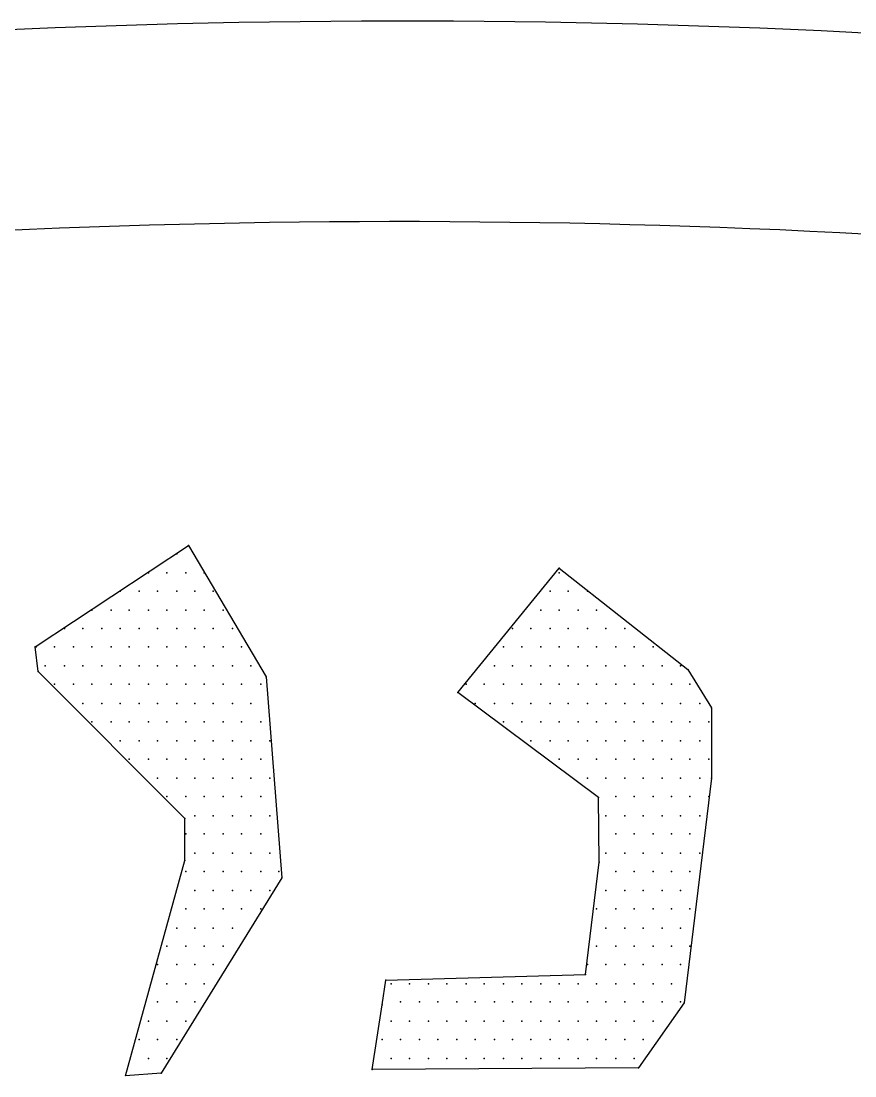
# Model space of a CAD drawing. Extents: x 180421 to 182279, y 668879 to 669787.
# Drawn here: x 181666.66 to 181671.48, y 669735.22 to 669741.32 of the extents above; entities that cross this region are included whole.
import ezdxf

# ---------------------------------------------------------------- set-up
doc = ezdxf.new("R2010")
doc.units = 0
doc.header["$LTSCALE"] = 2.5
doc.header["$MEASUREMENT"] = 0
doc.layers.add('KOTERET', color=1, linetype='CONTINUOUS')

msp = doc.modelspace()

# ---------------------------------------------------------------- linework, layer by layer
at = {"layer": 'KOTERET', "color": 1, "linetype": 'Continuous'}
for points in [[(181688.7952, 669737.3002, 0.06433), (181676.0537, 669740.8155, 0.055067), (181664.7321, 669741.1533, 0.081051), (181651.3572, 669738.4033, 0.05642), (181642.8858, 669734.0225, 0.170965), (181636.3725, 669726.4272, 0.076819), (181635.3802, 669721.9355, 0.118306), (181636.9689, 669715.0897, 0.129737), (181642.0465, 669709.3207, 0.070189), (181651.9853, 669704.0847, 0.047922), (181659.4381, 669702.1899, 0.049022), (181670.1052, 669701.4245, 0.072792), (181685.7075, 669704.127, 0.1248), (181695.9577, 669709.7324, 0.103709), (181701.5895, 669717.6971, 0.036886), (181702.0012, 669719.4442, 0.106536), (181701.7161, 669724.5693, 0.106243), (181696.6491, 669732.3071, 0.106919), (181688.7952, 669737.3002)], [(181659.6281, 669703.3352, 0.049045), (181670.0736, 669702.5857, 0.072972), (181685.3802, 669705.2459, 0.125195), (181695.1659, 669710.5821, 0.103069), (181700.5022, 669718.1035, 0.035565), (181700.8558, 669719.6289, 0.105225), (181700.613, 669724.2104, 0.105504), (181695.8363, 669731.4837, 0.107235), (181688.3729, 669736.2235, 0.064474), (181675.8901, 669739.6648, 0.055181), (181664.8007, 669739.9973, 0.081162), (181651.7742, 669737.3213, 0.05669), (181643.498, 669733.0354, 0.171614), (181637.4545, 669726.0102, 0.076301), (181636.5414, 669721.8932, 0.117637), (181638.0087, 669715.6122, 0.130118), (181642.7116, 669710.276, 0.070334), (181652.3812, 669705.1773, 0.047983), (181659.6281, 669703.3352)]]:
    msp.add_lwpolyline(points, format="xyb", dxfattribs=at)
at = {"layer": 'KOTERET', "color": 2, "linetype": 'Continuous'}
for points in [[(181666.743, 669737.7013), (181667.6298, 669738.2872)], [(181667.6298, 669738.2872), (181668.0784, 669737.5272)], [(181667.5612, 669738.2397), (181667.5612, 669738.2397)], [(181669.1868, 669737.4374), (181669.7727, 669738.1553)], [(181669.7727, 669738.1553), (181670.5169, 669737.5694)], [(181667.3975, 669738.1289), (181667.3975, 669738.1289)], [(181667.5031, 669738.1289), (181667.5031, 669738.1289)], [(181667.6139, 669738.1289), (181667.6139, 669738.1289)], [(181667.7195, 669738.1289), (181667.7195, 669738.1289)], [(181669.7727, 669738.1289), (181669.7727, 669738.1289)], [(181667.2339, 669738.0233), (181667.2339, 669738.0233)], [(181667.3447, 669738.0233), (181667.3447, 669738.0233)], [(181667.4503, 669738.0233), (181667.4503, 669738.0233)], [(181667.5612, 669738.0233), (181667.5612, 669738.0233)], [(181667.6667, 669738.0233), (181667.6667, 669738.0233)], [(181667.7723, 669738.0233), (181667.7723, 669738.0233)], [(181669.7199, 669738.0233), (181669.7199, 669738.0233)], [(181669.8255, 669738.0233), (181669.8255, 669738.0233)], [(181669.9363, 669738.0233), (181669.9363, 669738.0233)], [(181667.0703, 669737.9125), (181667.0703, 669737.9125)], [(181667.1811, 669737.9125), (181667.1811, 669737.9125)], [(181667.2867, 669737.9125), (181667.2867, 669737.9125)], [(181667.3975, 669737.9125), (181667.3975, 669737.9125)], [(181667.5031, 669737.9125), (181667.5031, 669737.9125)], [(181667.6139, 669737.9125), (181667.6139, 669737.9125)], [(181667.7195, 669737.9125), (181667.7195, 669737.9125)], [(181667.8303, 669737.9125), (181667.8303, 669737.9125)], [(181669.6671, 669737.9125), (181669.6671, 669737.9125)], [(181669.7727, 669737.9125), (181669.7727, 669737.9125)], [(181669.8835, 669737.9125), (181669.8835, 669737.9125)], [(181669.9891, 669737.9125), (181669.9891, 669737.9125)], [(181666.9119, 669737.8069), (181666.9119, 669737.8069)], [(181667.0175, 669737.8069), (181667.0175, 669737.8069)], [(181667.1283, 669737.8069), (181667.1283, 669737.8069)], [(181667.2339, 669737.8069), (181667.2339, 669737.8069)], [(181667.3447, 669737.8069), (181667.3447, 669737.8069)], [(181667.4503, 669737.8069), (181667.4503, 669737.8069)], [(181667.5612, 669737.8069), (181667.5612, 669737.8069)], [(181667.6667, 669737.8069), (181667.6667, 669737.8069)], [(181667.7723, 669737.8069), (181667.7723, 669737.8069)], [(181667.8831, 669737.8069), (181667.8831, 669737.8069)], [(181669.5035, 669737.8069), (181669.5035, 669737.8069)], [(181669.6091, 669737.8069), (181669.6091, 669737.8069)], [(181669.7199, 669737.8069), (181669.7199, 669737.8069)], [(181669.8255, 669737.8069), (181669.8255, 669737.8069)], [(181669.9363, 669737.8069), (181669.9363, 669737.8069)], [(181670.0419, 669737.8069), (181670.0419, 669737.8069)], [(181670.1527, 669737.8069), (181670.1527, 669737.8069)], [(181666.7589, 669737.5588), (181666.743, 669737.7013)], [(181666.7483, 669737.7013), (181666.7483, 669737.7013)], [(181666.8539, 669737.7013), (181666.8539, 669737.7013)], [(181666.9647, 669737.7013), (181666.9647, 669737.7013)], [(181667.0703, 669737.7013), (181667.0703, 669737.7013)], [(181667.1811, 669737.7013), (181667.1811, 669737.7013)], [(181667.2867, 669737.7013), (181667.2867, 669737.7013)], [(181667.3975, 669737.7013), (181667.3975, 669737.7013)], [(181667.5031, 669737.7013), (181667.5031, 669737.7013)], [(181667.6139, 669737.7013), (181667.6139, 669737.7013)], [(181667.7195, 669737.7013), (181667.7195, 669737.7013)], [(181667.8303, 669737.7013), (181667.8303, 669737.7013)], [(181667.9359, 669737.7013), (181667.9359, 669737.7013)], [(181669.4507, 669737.7013), (181669.4507, 669737.7013)], [(181669.5563, 669737.7013), (181669.5563, 669737.7013)], [(181669.6671, 669737.7013), (181669.6671, 669737.7013)], [(181669.7727, 669737.7013), (181669.7727, 669737.7013)], [(181669.8835, 669737.7013), (181669.8835, 669737.7013)], [(181669.9891, 669737.7013), (181669.9891, 669737.7013)], [(181670.0999, 669737.7013), (181670.0999, 669737.7013)], [(181670.2055, 669737.7013), (181670.2055, 669737.7013)], [(181670.3164, 669737.7013), (181670.3164, 669737.7013)], [(181666.8011, 669737.5905), (181666.8011, 669737.5905)], [(181666.9119, 669737.5905), (181666.9119, 669737.5905)], [(181667.0175, 669737.5905), (181667.0175, 669737.5905)], [(181667.1283, 669737.5905), (181667.1283, 669737.5905)], [(181667.2339, 669737.5905), (181667.2339, 669737.5905)], [(181667.3447, 669737.5905), (181667.3447, 669737.5905)], [(181667.4503, 669737.5905), (181667.4503, 669737.5905)], [(181667.5612, 669737.5905), (181667.5612, 669737.5905)], [(181667.6667, 669737.5905), (181667.6667, 669737.5905)], [(181667.7723, 669737.5905), (181667.7723, 669737.5905)], [(181667.8831, 669737.5905), (181667.8831, 669737.5905)], [(181667.9887, 669737.5905), (181667.9887, 669737.5905)], [(181669.398, 669737.5905), (181669.398, 669737.5905)], [(181669.5035, 669737.5905), (181669.5035, 669737.5905)], [(181669.6091, 669737.5905), (181669.6091, 669737.5905)], [(181669.7199, 669737.5905), (181669.7199, 669737.5905)], [(181669.8255, 669737.5905), (181669.8255, 669737.5905)], [(181669.9363, 669737.5905), (181669.9363, 669737.5905)], [(181670.0419, 669737.5905), (181670.0419, 669737.5905)], [(181670.1527, 669737.5905), (181670.1527, 669737.5905)], [(181670.2583, 669737.5905), (181670.2583, 669737.5905)], [(181670.3691, 669737.5905), (181670.3691, 669737.5905)], [(181670.4747, 669737.5905), (181670.4747, 669737.5905)], [(181667.6087, 669736.709), (181666.7589, 669737.5588)], [(181668.0784, 669737.5272), (181668.1681, 669736.366)], [(181670.5169, 669737.5694), (181670.6542, 669737.3477)], [(181666.8539, 669737.4849), (181666.8539, 669737.4849)], [(181666.9647, 669737.4849), (181666.9647, 669737.4849)], [(181667.0703, 669737.4849), (181667.0703, 669737.4849)], [(181667.1811, 669737.4849), (181667.1811, 669737.4849)], [(181667.2867, 669737.4849), (181667.2867, 669737.4849)], [(181667.3975, 669737.4849), (181667.3975, 669737.4849)], [(181667.5031, 669737.4849), (181667.5031, 669737.4849)], [(181667.6139, 669737.4849), (181667.6139, 669737.4849)], [(181667.7195, 669737.4849), (181667.7195, 669737.4849)], [(181667.8303, 669737.4849), (181667.8303, 669737.4849)], [(181667.9359, 669737.4849), (181667.9359, 669737.4849)], [(181668.0467, 669737.4849), (181668.0467, 669737.4849)], [(181669.2343, 669737.4849), (181669.2343, 669737.4849)], [(181669.3399, 669737.4849), (181669.3399, 669737.4849)], [(181669.4507, 669737.4849), (181669.4507, 669737.4849)], [(181669.5563, 669737.4849), (181669.5563, 669737.4849)], [(181669.6671, 669737.4849), (181669.6671, 669737.4849)], [(181669.7727, 669737.4849), (181669.7727, 669737.4849)], [(181669.8835, 669737.4849), (181669.8835, 669737.4849)], [(181669.9891, 669737.4849), (181669.9891, 669737.4849)], [(181670.0999, 669737.4849), (181670.0999, 669737.4849)], [(181670.2055, 669737.4849), (181670.2055, 669737.4849)], [(181670.3164, 669737.4849), (181670.3164, 669737.4849)], [(181670.4219, 669737.4849), (181670.4219, 669737.4849)], [(181670.5275, 669737.4849), (181670.5275, 669737.4849)], [(181669.9997, 669736.8304), (181669.1868, 669737.4374)], [(181667.0175, 669737.3741), (181667.0175, 669737.3741)], [(181667.1283, 669737.3741), (181667.1283, 669737.3741)], [(181667.2339, 669737.3741), (181667.2339, 669737.3741)], [(181667.3447, 669737.3741), (181667.3447, 669737.3741)], [(181667.4503, 669737.3741), (181667.4503, 669737.3741)], [(181667.5612, 669737.3741), (181667.5612, 669737.3741)], [(181667.6667, 669737.3741), (181667.6667, 669737.3741)], [(181667.7723, 669737.3741), (181667.7723, 669737.3741)], [(181667.8831, 669737.3741), (181667.8831, 669737.3741)], [(181667.9887, 669737.3741), (181667.9887, 669737.3741)], [(181669.2871, 669737.3741), (181669.2871, 669737.3741)], [(181669.398, 669737.3741), (181669.398, 669737.3741)], [(181669.5035, 669737.3741), (181669.5035, 669737.3741)], [(181669.6091, 669737.3741), (181669.6091, 669737.3741)], [(181669.7199, 669737.3741), (181669.7199, 669737.3741)], [(181669.8255, 669737.3741), (181669.8255, 669737.3741)], [(181669.9363, 669737.3741), (181669.9363, 669737.3741)], [(181670.0419, 669737.3741), (181670.0419, 669737.3741)], [(181670.1527, 669737.3741), (181670.1527, 669737.3741)], [(181670.2583, 669737.3741), (181670.2583, 669737.3741)], [(181670.3691, 669737.3741), (181670.3691, 669737.3741)], [(181670.4747, 669737.3741), (181670.4747, 669737.3741)], [(181670.5855, 669737.3741), (181670.5855, 669737.3741)], [(181670.6542, 669737.3477), (181670.6542, 669736.9413)], [(181667.0703, 669737.2685), (181667.0703, 669737.2685)], [(181667.1811, 669737.2685), (181667.1811, 669737.2685)], [(181667.2867, 669737.2685), (181667.2867, 669737.2685)], [(181667.3975, 669737.2685), (181667.3975, 669737.2685)], [(181667.5031, 669737.2685), (181667.5031, 669737.2685)], [(181667.6139, 669737.2685), (181667.6139, 669737.2685)], [(181667.7195, 669737.2685), (181667.7195, 669737.2685)], [(181667.8303, 669737.2685), (181667.8303, 669737.2685)], [(181667.9359, 669737.2685), (181667.9359, 669737.2685)], [(181668.0467, 669737.2685), (181668.0467, 669737.2685)], [(181669.4507, 669737.2685), (181669.4507, 669737.2685)], [(181669.5563, 669737.2685), (181669.5563, 669737.2685)], [(181669.6671, 669737.2685), (181669.6671, 669737.2685)], [(181669.7727, 669737.2685), (181669.7727, 669737.2685)], [(181669.8835, 669737.2685), (181669.8835, 669737.2685)], [(181669.9891, 669737.2685), (181669.9891, 669737.2685)], [(181670.0999, 669737.2685), (181670.0999, 669737.2685)], [(181670.2055, 669737.2685), (181670.2055, 669737.2685)], [(181670.3164, 669737.2685), (181670.3164, 669737.2685)], [(181670.4219, 669737.2685), (181670.4219, 669737.2685)], [(181670.5275, 669737.2685), (181670.5275, 669737.2685)], [(181670.6383, 669737.2685), (181670.6383, 669737.2685)], [(181667.2339, 669737.1577), (181667.2339, 669737.1577)], [(181667.3447, 669737.1577), (181667.3447, 669737.1577)], [(181667.4503, 669737.1577), (181667.4503, 669737.1577)], [(181667.5612, 669737.1577), (181667.5612, 669737.1577)], [(181667.6667, 669737.1577), (181667.6667, 669737.1577)], [(181667.7723, 669737.1577), (181667.7723, 669737.1577)], [(181667.8831, 669737.1577), (181667.8831, 669737.1577)], [(181667.9887, 669737.1577), (181667.9887, 669737.1577)], [(181668.0995, 669737.1577), (181668.0995, 669737.1577)], [(181669.6091, 669737.1577), (181669.6091, 669737.1577)], [(181669.7199, 669737.1577), (181669.7199, 669737.1577)], [(181669.8255, 669737.1577), (181669.8255, 669737.1577)], [(181669.9363, 669737.1577), (181669.9363, 669737.1577)], [(181670.0419, 669737.1577), (181670.0419, 669737.1577)], [(181670.1527, 669737.1577), (181670.1527, 669737.1577)], [(181670.2583, 669737.1577), (181670.2583, 669737.1577)], [(181670.3691, 669737.1577), (181670.3691, 669737.1577)], [(181670.4747, 669737.1577), (181670.4747, 669737.1577)], [(181670.5855, 669737.1577), (181670.5855, 669737.1577)], [(181667.2867, 669737.0521), (181667.2867, 669737.0521)], [(181667.3975, 669737.0521), (181667.3975, 669737.0521)], [(181667.5031, 669737.0521), (181667.5031, 669737.0521)], [(181667.6139, 669737.0521), (181667.6139, 669737.0521)], [(181667.7195, 669737.0521), (181667.7195, 669737.0521)], [(181667.8303, 669737.0521), (181667.8303, 669737.0521)], [(181667.9359, 669737.0521), (181667.9359, 669737.0521)], [(181668.0467, 669737.0521), (181668.0467, 669737.0521)], [(181669.7727, 669737.0521), (181669.7727, 669737.0521)], [(181669.8835, 669737.0521), (181669.8835, 669737.0521)], [(181669.9891, 669737.0521), (181669.9891, 669737.0521)], [(181670.0999, 669737.0521), (181670.0999, 669737.0521)], [(181670.2055, 669737.0521), (181670.2055, 669737.0521)], [(181670.3164, 669737.0521), (181670.3164, 669737.0521)], [(181670.4219, 669737.0521), (181670.4219, 669737.0521)], [(181670.5275, 669737.0521), (181670.5275, 669737.0521)], [(181670.6383, 669737.0521), (181670.6383, 669737.0521)], [(181667.4503, 669736.9413), (181667.4503, 669736.9413)], [(181667.5612, 669736.9413), (181667.5612, 669736.9413)], [(181667.6667, 669736.9413), (181667.6667, 669736.9413)], [(181667.7723, 669736.9413), (181667.7723, 669736.9413)], [(181667.8831, 669736.9413), (181667.8831, 669736.9413)], [(181667.9887, 669736.9413), (181667.9887, 669736.9413)], [(181668.0995, 669736.9413), (181668.0995, 669736.9413)], [(181669.9363, 669736.9413), (181669.9363, 669736.9413)], [(181670.0419, 669736.9413), (181670.0419, 669736.9413)], [(181670.1527, 669736.9413), (181670.1527, 669736.9413)], [(181670.2583, 669736.9413), (181670.2583, 669736.9413)], [(181670.3691, 669736.9413), (181670.3691, 669736.9413)], [(181670.4747, 669736.9413), (181670.4747, 669736.9413)], [(181670.6542, 669736.9413), (181670.4958, 669735.6429)], [(181670.5855, 669736.9413), (181670.5855, 669736.9413)], [(181667.5031, 669736.8357), (181667.5031, 669736.8357)], [(181667.6139, 669736.8357), (181667.6139, 669736.8357)], [(181667.7195, 669736.8357), (181667.7195, 669736.8357)], [(181667.8303, 669736.8357), (181667.8303, 669736.8357)], [(181667.9359, 669736.8357), (181667.9359, 669736.8357)], [(181668.0467, 669736.8357), (181668.0467, 669736.8357)], [(181670.0049, 669736.4557), (181669.9997, 669736.8304)], [(181670.0999, 669736.8357), (181670.0999, 669736.8357)], [(181670.2055, 669736.8357), (181670.2055, 669736.8357)], [(181670.3164, 669736.8357), (181670.3164, 669736.8357)], [(181670.4219, 669736.8357), (181670.4219, 669736.8357)], [(181670.5275, 669736.8357), (181670.5275, 669736.8357)], [(181670.6383, 669736.8357), (181670.6383, 669736.8357)], [(181667.6087, 669736.4663), (181667.6087, 669736.709)], [(181667.6667, 669736.7249), (181667.6667, 669736.7249)], [(181667.7723, 669736.7249), (181667.7723, 669736.7249)], [(181667.8831, 669736.7249), (181667.8831, 669736.7249)], [(181667.9887, 669736.7249), (181667.9887, 669736.7249)], [(181668.0995, 669736.7249), (181668.0995, 669736.7249)], [(181670.0419, 669736.7249), (181670.0419, 669736.7249)], [(181670.1527, 669736.7249), (181670.1527, 669736.7249)], [(181670.2583, 669736.7249), (181670.2583, 669736.7249)], [(181670.3691, 669736.7249), (181670.3691, 669736.7249)], [(181670.4747, 669736.7249), (181670.4747, 669736.7249)], [(181670.5855, 669736.7249), (181670.5855, 669736.7249)], [(181667.6139, 669736.6193), (181667.6139, 669736.6193)], [(181667.7195, 669736.6193), (181667.7195, 669736.6193)], [(181667.8303, 669736.6193), (181667.8303, 669736.6193)], [(181667.9359, 669736.6193), (181667.9359, 669736.6193)], [(181668.0467, 669736.6193), (181668.0467, 669736.6193)], [(181670.0999, 669736.6193), (181670.0999, 669736.6193)], [(181670.2055, 669736.6193), (181670.2055, 669736.6193)], [(181670.3164, 669736.6193), (181670.3164, 669736.6193)], [(181670.4219, 669736.6193), (181670.4219, 669736.6193)], [(181670.5275, 669736.6193), (181670.5275, 669736.6193)], [(181667.6667, 669736.5085), (181667.6667, 669736.5085)], [(181667.7723, 669736.5085), (181667.7723, 669736.5085)], [(181667.8831, 669736.5085), (181667.8831, 669736.5085)], [(181667.9887, 669736.5085), (181667.9887, 669736.5085)], [(181668.0995, 669736.5085), (181668.0995, 669736.5085)], [(181670.0419, 669736.5085), (181670.0419, 669736.5085)], [(181670.1527, 669736.5085), (181670.1527, 669736.5085)], [(181670.2583, 669736.5085), (181670.2583, 669736.5085)], [(181670.3691, 669736.5085), (181670.3691, 669736.5085)], [(181670.4747, 669736.5085), (181670.4747, 669736.5085)], [(181670.5855, 669736.5085), (181670.5855, 669736.5085)], [(181667.2656, 669735.2206), (181667.6087, 669736.4663)], [(181669.9258, 669735.8065), (181670.0049, 669736.4557)], [(181668.1681, 669736.366), (181667.4714, 669735.2364)], [(181667.6139, 669736.4029), (181667.6139, 669736.4029)], [(181667.7195, 669736.4029), (181667.7195, 669736.4029)], [(181667.8303, 669736.4029), (181667.8303, 669736.4029)], [(181667.9359, 669736.4029), (181667.9359, 669736.4029)], [(181668.0467, 669736.4029), (181668.0467, 669736.4029)], [(181668.1523, 669736.4029), (181668.1523, 669736.4029)], [(181670.0999, 669736.4029), (181670.0999, 669736.4029)], [(181670.2055, 669736.4029), (181670.2055, 669736.4029)], [(181670.3164, 669736.4029), (181670.3164, 669736.4029)], [(181670.4219, 669736.4029), (181670.4219, 669736.4029)], [(181670.5275, 669736.4029), (181670.5275, 669736.4029)], [(181667.6667, 669736.2921), (181667.6667, 669736.2921)], [(181667.7723, 669736.2921), (181667.7723, 669736.2921)], [(181667.8831, 669736.2921), (181667.8831, 669736.2921)], [(181667.9887, 669736.2921), (181667.9887, 669736.2921)], [(181668.0995, 669736.2921), (181668.0995, 669736.2921)], [(181670.0419, 669736.2921), (181670.0419, 669736.2921)], [(181670.1527, 669736.2921), (181670.1527, 669736.2921)], [(181670.2583, 669736.2921), (181670.2583, 669736.2921)], [(181670.3691, 669736.2921), (181670.3691, 669736.2921)], [(181670.4747, 669736.2921), (181670.4747, 669736.2921)], [(181667.6139, 669736.1865), (181667.6139, 669736.1865)], [(181667.7195, 669736.1865), (181667.7195, 669736.1865)], [(181667.8303, 669736.1865), (181667.8303, 669736.1865)], [(181667.9359, 669736.1865), (181667.9359, 669736.1865)], [(181668.0467, 669736.1865), (181668.0467, 669736.1865)], [(181669.9891, 669736.1865), (181669.9891, 669736.1865)], [(181670.0999, 669736.1865), (181670.0999, 669736.1865)], [(181670.2055, 669736.1865), (181670.2055, 669736.1865)], [(181670.3164, 669736.1865), (181670.3164, 669736.1865)], [(181670.4219, 669736.1865), (181670.4219, 669736.1865)], [(181670.5275, 669736.1865), (181670.5275, 669736.1865)], [(181667.5612, 669736.0757), (181667.5612, 669736.0757)], [(181667.6667, 669736.0757), (181667.6667, 669736.0757)], [(181667.7723, 669736.0757), (181667.7723, 669736.0757)], [(181667.8831, 669736.0757), (181667.8831, 669736.0757)], [(181670.0419, 669736.0757), (181670.0419, 669736.0757)], [(181670.1527, 669736.0757), (181670.1527, 669736.0757)], [(181670.2583, 669736.0757), (181670.2583, 669736.0757)], [(181670.3691, 669736.0757), (181670.3691, 669736.0757)], [(181670.4747, 669736.0757), (181670.4747, 669736.0757)], [(181667.5031, 669735.9701), (181667.5031, 669735.9701)], [(181667.6139, 669735.9701), (181667.6139, 669735.9701)], [(181667.7195, 669735.9701), (181667.7195, 669735.9701)], [(181667.8303, 669735.9701), (181667.8303, 669735.9701)], [(181669.9891, 669735.9701), (181669.9891, 669735.9701)], [(181670.0999, 669735.9701), (181670.0999, 669735.9701)], [(181670.2055, 669735.9701), (181670.2055, 669735.9701)], [(181670.3164, 669735.9701), (181670.3164, 669735.9701)], [(181670.4219, 669735.9701), (181670.4219, 669735.9701)], [(181670.5275, 669735.9701), (181670.5275, 669735.9701)], [(181667.4503, 669735.8645), (181667.4503, 669735.8645)], [(181667.5612, 669735.8645), (181667.5612, 669735.8645)], [(181667.6667, 669735.8645), (181667.6667, 669735.8645)], [(181667.7723, 669735.8645), (181667.7723, 669735.8645)], [(181669.9363, 669735.8645), (181669.9363, 669735.8645)], [(181670.0419, 669735.8645), (181670.0419, 669735.8645)], [(181670.1527, 669735.8645), (181670.1527, 669735.8645)], [(181670.2583, 669735.8645), (181670.2583, 669735.8645)], [(181670.3691, 669735.8645), (181670.3691, 669735.8645)], [(181670.4747, 669735.8645), (181670.4747, 669735.8645)], [(181668.7487, 669735.6323), (181668.7699, 669735.7748)], [(181668.7699, 669735.7748), (181669.9258, 669735.8065)], [(181667.5031, 669735.7537), (181667.5031, 669735.7537)], [(181667.6139, 669735.7537), (181667.6139, 669735.7537)], [(181667.7195, 669735.7537), (181667.7195, 669735.7537)], [(181668.8015, 669735.7537), (181668.8015, 669735.7537)], [(181668.9071, 669735.7537), (181668.9071, 669735.7537)], [(181669.0179, 669735.7537), (181669.0179, 669735.7537)], [(181669.1235, 669735.7537), (181669.1235, 669735.7537)], [(181669.2343, 669735.7537), (181669.2343, 669735.7537)], [(181669.3399, 669735.7537), (181669.3399, 669735.7537)], [(181669.4507, 669735.7537), (181669.4507, 669735.7537)], [(181669.5563, 669735.7537), (181669.5563, 669735.7537)], [(181669.6671, 669735.7537), (181669.6671, 669735.7537)], [(181669.7727, 669735.7537), (181669.7727, 669735.7537)], [(181669.8835, 669735.7537), (181669.8835, 669735.7537)], [(181669.9891, 669735.7537), (181669.9891, 669735.7537)], [(181670.0999, 669735.7537), (181670.0999, 669735.7537)], [(181670.2055, 669735.7537), (181670.2055, 669735.7537)], [(181670.3164, 669735.7537), (181670.3164, 669735.7537)], [(181670.4219, 669735.7537), (181670.4219, 669735.7537)], [(181667.4503, 669735.6481), (181667.4503, 669735.6481)], [(181667.5612, 669735.6481), (181667.5612, 669735.6481)], [(181667.6667, 669735.6481), (181667.6667, 669735.6481)], [(181668.8543, 669735.6481), (181668.8543, 669735.6481)], [(181668.9651, 669735.6481), (181668.9651, 669735.6481)], [(181669.0707, 669735.6481), (181669.0707, 669735.6481)], [(181669.1815, 669735.6481), (181669.1815, 669735.6481)], [(181669.2871, 669735.6481), (181669.2871, 669735.6481)], [(181669.398, 669735.6481), (181669.398, 669735.6481)], [(181669.5035, 669735.6481), (181669.5035, 669735.6481)], [(181669.6091, 669735.6481), (181669.6091, 669735.6481)], [(181669.7199, 669735.6481), (181669.7199, 669735.6481)], [(181669.8255, 669735.6481), (181669.8255, 669735.6481)], [(181669.9363, 669735.6481), (181669.9363, 669735.6481)], [(181670.0419, 669735.6481), (181670.0419, 669735.6481)], [(181670.1527, 669735.6481), (181670.1527, 669735.6481)], [(181670.4958, 669735.6429), (181670.2319, 669735.2681)], [(181670.2583, 669735.6481), (181670.2583, 669735.6481)], [(181670.3691, 669735.6481), (181670.3691, 669735.6481)], [(181670.4747, 669735.6481), (181670.4747, 669735.6481)], [(181668.6907, 669735.2576), (181668.7487, 669735.6323)], [(181667.3975, 669735.5373), (181667.3975, 669735.5373)], [(181667.5031, 669735.5373), (181667.5031, 669735.5373)], [(181667.6139, 669735.5373), (181667.6139, 669735.5373)], [(181668.8015, 669735.5373), (181668.8015, 669735.5373)], [(181668.9071, 669735.5373), (181668.9071, 669735.5373)], [(181669.0179, 669735.5373), (181669.0179, 669735.5373)], [(181669.1235, 669735.5373), (181669.1235, 669735.5373)], [(181669.2343, 669735.5373), (181669.2343, 669735.5373)], [(181669.3399, 669735.5373), (181669.3399, 669735.5373)], [(181669.4507, 669735.5373), (181669.4507, 669735.5373)], [(181669.5563, 669735.5373), (181669.5563, 669735.5373)], [(181669.6671, 669735.5373), (181669.6671, 669735.5373)], [(181669.7727, 669735.5373), (181669.7727, 669735.5373)], [(181669.8835, 669735.5373), (181669.8835, 669735.5373)], [(181669.9891, 669735.5373), (181669.9891, 669735.5373)], [(181670.0999, 669735.5373), (181670.0999, 669735.5373)], [(181670.2055, 669735.5373), (181670.2055, 669735.5373)], [(181670.3164, 669735.5373), (181670.3164, 669735.5373)], [(181667.3447, 669735.4317), (181667.3447, 669735.4317)], [(181667.4503, 669735.4317), (181667.4503, 669735.4317)], [(181667.5612, 669735.4317), (181667.5612, 669735.4317)], [(181668.7487, 669735.4317), (181668.7487, 669735.4317)], [(181668.8543, 669735.4317), (181668.8543, 669735.4317)], [(181668.9651, 669735.4317), (181668.9651, 669735.4317)], [(181669.0707, 669735.4317), (181669.0707, 669735.4317)], [(181669.1815, 669735.4317), (181669.1815, 669735.4317)], [(181669.2871, 669735.4317), (181669.2871, 669735.4317)], [(181669.398, 669735.4317), (181669.398, 669735.4317)], [(181669.5035, 669735.4317), (181669.5035, 669735.4317)], [(181669.6091, 669735.4317), (181669.6091, 669735.4317)], [(181669.7199, 669735.4317), (181669.7199, 669735.4317)], [(181669.8255, 669735.4317), (181669.8255, 669735.4317)], [(181669.9363, 669735.4317), (181669.9363, 669735.4317)], [(181670.0419, 669735.4317), (181670.0419, 669735.4317)], [(181670.1527, 669735.4317), (181670.1527, 669735.4317)], [(181670.2583, 669735.4317), (181670.2583, 669735.4317)], [(181667.3975, 669735.3209), (181667.3975, 669735.3209)], [(181667.5031, 669735.3209), (181667.5031, 669735.3209)], [(181670.2319, 669735.2681), (181668.6907, 669735.2576)], [(181668.8015, 669735.3209), (181668.8015, 669735.3209)], [(181668.9071, 669735.3209), (181668.9071, 669735.3209)], [(181669.0179, 669735.3209), (181669.0179, 669735.3209)], [(181669.1235, 669735.3209), (181669.1235, 669735.3209)], [(181669.2343, 669735.3209), (181669.2343, 669735.3209)], [(181669.3399, 669735.3209), (181669.3399, 669735.3209)], [(181669.4507, 669735.3209), (181669.4507, 669735.3209)], [(181669.5563, 669735.3209), (181669.5563, 669735.3209)], [(181669.6671, 669735.3209), (181669.6671, 669735.3209)], [(181669.7727, 669735.3209), (181669.7727, 669735.3209)], [(181669.8835, 669735.3209), (181669.8835, 669735.3209)], [(181669.9891, 669735.3209), (181669.9891, 669735.3209)], [(181670.0999, 669735.3209), (181670.0999, 669735.3209)], [(181670.2055, 669735.3209), (181670.2055, 669735.3209)], [(181667.4714, 669735.2364), (181667.2656, 669735.2206)]]:
    msp.add_lwpolyline(points, dxfattribs=at)
at = {"layer": 'KOTERET', "color": 1}
for p in [(181667.6298, 669738.2872), (181667.6298, 669738.2872), (181667.5612, 669738.2397), (181667.5612, 669738.2397), (181669.7727, 669738.1553), (181669.7727, 669738.1553), (181667.3975, 669738.1289), (181667.3975, 669738.1289), (181667.5031, 669738.1289), (181667.5031, 669738.1289), (181667.6139, 669738.1289), (181667.6139, 669738.1289), (181667.7195, 669738.1289), (181667.7195, 669738.1289), (181669.7727, 669738.1289), (181669.7727, 669738.1289), (181667.2339, 669738.0233), (181667.2339, 669738.0233), (181667.3447, 669738.0233), (181667.3447, 669738.0233), (181667.4503, 669738.0233), (181667.4503, 669738.0233), (181667.5612, 669738.0233), (181667.5612, 669738.0233), (181667.6667, 669738.0233), (181667.6667, 669738.0233), (181667.7723, 669738.0233), (181667.7723, 669738.0233), (181669.7199, 669738.0233), (181669.7199, 669738.0233), (181669.8255, 669738.0233), (181669.8255, 669738.0233), (181669.9363, 669738.0233), (181669.9363, 669738.0233), (181667.0703, 669737.9125), (181667.0703, 669737.9125), (181667.1811, 669737.9125), (181667.1811, 669737.9125), (181667.2867, 669737.9125), (181667.2867, 669737.9125), (181667.3975, 669737.9125), (181667.3975, 669737.9125), (181667.5031, 669737.9125), (181667.5031, 669737.9125), (181667.6139, 669737.9125), (181667.6139, 669737.9125), (181667.7195, 669737.9125), (181667.7195, 669737.9125), (181667.8303, 669737.9125), (181667.8303, 669737.9125), (181669.6671, 669737.9125), (181669.6671, 669737.9125), (181669.7727, 669737.9125), (181669.7727, 669737.9125), (181669.8835, 669737.9125), (181669.8835, 669737.9125), (181669.9891, 669737.9125), (181669.9891, 669737.9125), (181666.9119, 669737.8069), (181666.9119, 669737.8069), (181667.0175, 669737.8069), (181667.0175, 669737.8069), (181667.1283, 669737.8069), (181667.1283, 669737.8069), (181667.2339, 669737.8069), (181667.2339, 669737.8069), (181667.3447, 669737.8069), (181667.3447, 669737.8069), (181667.4503, 669737.8069), (181667.4503, 669737.8069), (181667.5612, 669737.8069), (181667.5612, 669737.8069), (181667.6667, 669737.8069), (181667.6667, 669737.8069), (181667.7723, 669737.8069), (181667.7723, 669737.8069), (181667.8831, 669737.8069), (181667.8831, 669737.8069), (181669.5035, 669737.8069), (181669.5035, 669737.8069), (181669.6091, 669737.8069), (181669.6091, 669737.8069), (181669.7199, 669737.8069), (181669.7199, 669737.8069), (181669.8255, 669737.8069), (181669.8255, 669737.8069), (181669.9363, 669737.8069), (181669.9363, 669737.8069), (181670.0419, 669737.8069), (181670.0419, 669737.8069), (181670.1527, 669737.8069), (181670.1527, 669737.8069), (181666.743, 669737.7013), (181666.743, 669737.7013), (181666.7483, 669737.7013), (181666.7483, 669737.7013), (181666.8539, 669737.7013), (181666.8539, 669737.7013), (181666.9647, 669737.7013), (181666.9647, 669737.7013), (181667.0703, 669737.7013), (181667.0703, 669737.7013), (181667.1811, 669737.7013), (181667.1811, 669737.7013), (181667.2867, 669737.7013), (181667.2867, 669737.7013), (181667.3975, 669737.7013), (181667.3975, 669737.7013), (181667.5031, 669737.7013), (181667.5031, 669737.7013), (181667.6139, 669737.7013), (181667.6139, 669737.7013), (181667.7195, 669737.7013), (181667.7195, 669737.7013), (181667.8303, 669737.7013), (181667.8303, 669737.7013), (181667.9359, 669737.7013), (181667.9359, 669737.7013), (181669.4507, 669737.7013), (181669.4507, 669737.7013), (181669.5563, 669737.7013), (181669.5563, 669737.7013), (181669.6671, 669737.7013), (181669.6671, 669737.7013), (181669.7727, 669737.7013), (181669.7727, 669737.7013), (181669.8835, 669737.7013), (181669.8835, 669737.7013), (181669.9891, 669737.7013), (181669.9891, 669737.7013), (181670.0999, 669737.7013), (181670.0999, 669737.7013), (181670.2055, 669737.7013), (181670.2055, 669737.7013), (181670.3164, 669737.7013), (181670.3164, 669737.7013), (181666.8011, 669737.5905), (181666.8011, 669737.5905), (181666.9119, 669737.5905), (181666.9119, 669737.5905), (181667.0175, 669737.5905), (181667.0175, 669737.5905), (181667.1283, 669737.5905), (181667.1283, 669737.5905), (181667.2339, 669737.5905), (181667.2339, 669737.5905), (181667.3447, 669737.5905), (181667.3447, 669737.5905), (181667.4503, 669737.5905), (181667.4503, 669737.5905), (181667.5612, 669737.5905), (181667.5612, 669737.5905), (181667.6667, 669737.5905), (181667.6667, 669737.5905), (181667.7723, 669737.5905), (181667.7723, 669737.5905), (181667.8831, 669737.5905), (181667.8831, 669737.5905), (181667.9887, 669737.5905), (181667.9887, 669737.5905), (181669.398, 669737.5905), (181669.398, 669737.5905), (181669.5035, 669737.5905), (181669.5035, 669737.5905), (181669.6091, 669737.5905), (181669.6091, 669737.5905), (181669.7199, 669737.5905), (181669.7199, 669737.5905), (181669.8255, 669737.5905), (181669.8255, 669737.5905), (181669.9363, 669737.5905), (181669.9363, 669737.5905), (181670.0419, 669737.5905), (181670.0419, 669737.5905), (181670.1527, 669737.5905), (181670.1527, 669737.5905), (181670.2583, 669737.5905), (181670.2583, 669737.5905), (181670.3691, 669737.5905), (181670.3691, 669737.5905), (181670.4747, 669737.5905), (181670.4747, 669737.5905), (181666.7589, 669737.5588), (181666.7589, 669737.5588), (181668.0784, 669737.5272), (181668.0784, 669737.5272), (181670.5169, 669737.5694), (181670.5169, 669737.5694), (181666.8539, 669737.4849), (181666.8539, 669737.4849), (181666.9647, 669737.4849), (181666.9647, 669737.4849), (181667.0703, 669737.4849), (181667.0703, 669737.4849), (181667.1811, 669737.4849), (181667.1811, 669737.4849), (181667.2867, 669737.4849), (181667.2867, 669737.4849), (181667.3975, 669737.4849), (181667.3975, 669737.4849), (181667.5031, 669737.4849), (181667.5031, 669737.4849), (181667.6139, 669737.4849), (181667.6139, 669737.4849), (181667.7195, 669737.4849), (181667.7195, 669737.4849), (181667.8303, 669737.4849), (181667.8303, 669737.4849), (181667.9359, 669737.4849), (181667.9359, 669737.4849), (181668.0467, 669737.4849), (181668.0467, 669737.4849), (181669.2343, 669737.4849), (181669.2343, 669737.4849), (181669.3399, 669737.4849), (181669.3399, 669737.4849), (181669.4507, 669737.4849), (181669.4507, 669737.4849), (181669.5563, 669737.4849), (181669.5563, 669737.4849), (181669.6671, 669737.4849), (181669.6671, 669737.4849), (181669.7727, 669737.4849), (181669.7727, 669737.4849), (181669.8835, 669737.4849), (181669.8835, 669737.4849), (181669.9891, 669737.4849), (181669.9891, 669737.4849), (181670.0999, 669737.4849), (181670.0999, 669737.4849), (181670.2055, 669737.4849), (181670.2055, 669737.4849), (181670.3164, 669737.4849), (181670.3164, 669737.4849), (181670.4219, 669737.4849), (181670.4219, 669737.4849), (181670.5275, 669737.4849), (181670.5275, 669737.4849), (181669.1868, 669737.4374), (181669.1868, 669737.4374), (181667.0175, 669737.3741), (181667.0175, 669737.3741), (181667.1283, 669737.3741), (181667.1283, 669737.3741), (181667.2339, 669737.3741), (181667.2339, 669737.3741), (181667.3447, 669737.3741), (181667.3447, 669737.3741), (181667.4503, 669737.3741), (181667.4503, 669737.3741), (181667.5612, 669737.3741), (181667.5612, 669737.3741), (181667.6667, 669737.3741), (181667.6667, 669737.3741), (181667.7723, 669737.3741), (181667.7723, 669737.3741), (181667.8831, 669737.3741), (181667.8831, 669737.3741), (181667.9887, 669737.3741), (181667.9887, 669737.3741), (181669.2871, 669737.3741), (181669.2871, 669737.3741), (181669.398, 669737.3741), (181669.398, 669737.3741), (181669.5035, 669737.3741), (181669.5035, 669737.3741), (181669.6091, 669737.3741), (181669.6091, 669737.3741), (181669.7199, 669737.3741), (181669.7199, 669737.3741), (181669.8255, 669737.3741), (181669.8255, 669737.3741), (181669.9363, 669737.3741), (181669.9363, 669737.3741), (181670.0419, 669737.3741), (181670.0419, 669737.3741), (181670.1527, 669737.3741), (181670.1527, 669737.3741), (181670.2583, 669737.3741), (181670.2583, 669737.3741), (181670.3691, 669737.3741), (181670.3691, 669737.3741), (181670.4747, 669737.3741), (181670.4747, 669737.3741), (181670.5855, 669737.3741), (181670.5855, 669737.3741), (181670.6542, 669737.3477), (181670.6542, 669737.3477), (181667.0703, 669737.2685), (181667.0703, 669737.2685), (181667.1811, 669737.2685), (181667.1811, 669737.2685), (181667.2867, 669737.2685), (181667.2867, 669737.2685), (181667.3975, 669737.2685), (181667.3975, 669737.2685), (181667.5031, 669737.2685), (181667.5031, 669737.2685), (181667.6139, 669737.2685), (181667.6139, 669737.2685), (181667.7195, 669737.2685), (181667.7195, 669737.2685), (181667.8303, 669737.2685), (181667.8303, 669737.2685), (181667.9359, 669737.2685), (181667.9359, 669737.2685), (181668.0467, 669737.2685), (181668.0467, 669737.2685), (181669.4507, 669737.2685), (181669.4507, 669737.2685), (181669.5563, 669737.2685), (181669.5563, 669737.2685), (181669.6671, 669737.2685), (181669.6671, 669737.2685), (181669.7727, 669737.2685), (181669.7727, 669737.2685), (181669.8835, 669737.2685), (181669.8835, 669737.2685), (181669.9891, 669737.2685), (181669.9891, 669737.2685), (181670.0999, 669737.2685), (181670.0999, 669737.2685), (181670.2055, 669737.2685), (181670.2055, 669737.2685), (181670.3164, 669737.2685), (181670.3164, 669737.2685), (181670.4219, 669737.2685), (181670.4219, 669737.2685), (181670.5275, 669737.2685), (181670.5275, 669737.2685), (181670.6383, 669737.2685), (181670.6383, 669737.2685), (181667.2339, 669737.1577), (181667.2339, 669737.1577), (181667.3447, 669737.1577), (181667.3447, 669737.1577), (181667.4503, 669737.1577), (181667.4503, 669737.1577), (181667.5612, 669737.1577), (181667.5612, 669737.1577), (181667.6667, 669737.1577), (181667.6667, 669737.1577), (181667.7723, 669737.1577), (181667.7723, 669737.1577), (181667.8831, 669737.1577), (181667.8831, 669737.1577), (181667.9887, 669737.1577), (181667.9887, 669737.1577), (181668.0995, 669737.1577), (181668.0995, 669737.1577), (181669.6091, 669737.1577), (181669.6091, 669737.1577), (181669.7199, 669737.1577), (181669.7199, 669737.1577), (181669.8255, 669737.1577), (181669.8255, 669737.1577), (181669.9363, 669737.1577), (181669.9363, 669737.1577), (181670.0419, 669737.1577), (181670.0419, 669737.1577), (181670.1527, 669737.1577), (181670.1527, 669737.1577), (181670.2583, 669737.1577), (181670.2583, 669737.1577), (181670.3691, 669737.1577), (181670.3691, 669737.1577), (181670.4747, 669737.1577), (181670.4747, 669737.1577), (181670.5855, 669737.1577), (181670.5855, 669737.1577), (181667.2867, 669737.0521), (181667.2867, 669737.0521), (181667.3975, 669737.0521), (181667.3975, 669737.0521), (181667.5031, 669737.0521), (181667.5031, 669737.0521), (181667.6139, 669737.0521), (181667.6139, 669737.0521), (181667.7195, 669737.0521), (181667.7195, 669737.0521), (181667.8303, 669737.0521), (181667.8303, 669737.0521), (181667.9359, 669737.0521), (181667.9359, 669737.0521), (181668.0467, 669737.0521), (181668.0467, 669737.0521), (181669.7727, 669737.0521), (181669.7727, 669737.0521), (181669.8835, 669737.0521), (181669.8835, 669737.0521), (181669.9891, 669737.0521), (181669.9891, 669737.0521), (181670.0999, 669737.0521), (181670.0999, 669737.0521), (181670.2055, 669737.0521), (181670.2055, 669737.0521), (181670.3164, 669737.0521), (181670.3164, 669737.0521), (181670.4219, 669737.0521), (181670.4219, 669737.0521), (181670.5275, 669737.0521), (181670.5275, 669737.0521), (181670.6383, 669737.0521), (181670.6383, 669737.0521), (181667.4503, 669736.9413), (181667.4503, 669736.9413), (181667.5612, 669736.9413), (181667.5612, 669736.9413), (181667.6667, 669736.9413), (181667.6667, 669736.9413), (181667.7723, 669736.9413), (181667.7723, 669736.9413), (181667.8831, 669736.9413), (181667.8831, 669736.9413), (181667.9887, 669736.9413), (181667.9887, 669736.9413), (181668.0995, 669736.9413), (181668.0995, 669736.9413), (181669.9363, 669736.9413), (181669.9363, 669736.9413), (181670.0419, 669736.9413), (181670.0419, 669736.9413), (181670.1527, 669736.9413), (181670.1527, 669736.9413), (181670.2583, 669736.9413), (181670.2583, 669736.9413), (181670.3691, 669736.9413), (181670.3691, 669736.9413), (181670.4747, 669736.9413), (181670.4747, 669736.9413), (181670.5855, 669736.9413), (181670.5855, 669736.9413), (181670.6542, 669736.9413), (181670.6542, 669736.9413), (181667.5031, 669736.8357), (181667.5031, 669736.8357), (181667.6139, 669736.8357), (181667.6139, 669736.8357), (181667.7195, 669736.8357), (181667.7195, 669736.8357), (181667.8303, 669736.8357), (181667.8303, 669736.8357), (181667.9359, 669736.8357), (181667.9359, 669736.8357), (181668.0467, 669736.8357), (181668.0467, 669736.8357), (181669.9997, 669736.8304), (181669.9997, 669736.8304), (181670.0999, 669736.8357), (181670.0999, 669736.8357), (181670.2055, 669736.8357), (181670.2055, 669736.8357), (181670.3164, 669736.8357), (181670.3164, 669736.8357), (181670.4219, 669736.8357), (181670.4219, 669736.8357), (181670.5275, 669736.8357), (181670.5275, 669736.8357), (181670.6383, 669736.8357), (181670.6383, 669736.8357), (181667.6087, 669736.709), (181667.6087, 669736.709), (181667.6667, 669736.7249), (181667.6667, 669736.7249), (181667.7723, 669736.7249), (181667.7723, 669736.7249), (181667.8831, 669736.7249), (181667.8831, 669736.7249), (181667.9887, 669736.7249), (181667.9887, 669736.7249), (181668.0995, 669736.7249), (181668.0995, 669736.7249), (181670.0419, 669736.7249), (181670.0419, 669736.7249), (181670.1527, 669736.7249), (181670.1527, 669736.7249), (181670.2583, 669736.7249), (181670.2583, 669736.7249), (181670.3691, 669736.7249), (181670.3691, 669736.7249), (181670.4747, 669736.7249), (181670.4747, 669736.7249), (181670.5855, 669736.7249), (181670.5855, 669736.7249), (181667.6139, 669736.6193), (181667.6139, 669736.6193), (181667.7195, 669736.6193), (181667.7195, 669736.6193), (181667.8303, 669736.6193), (181667.8303, 669736.6193), (181667.9359, 669736.6193), (181667.9359, 669736.6193), (181668.0467, 669736.6193), (181668.0467, 669736.6193), (181670.0999, 669736.6193), (181670.0999, 669736.6193), (181670.2055, 669736.6193), (181670.2055, 669736.6193), (181670.3164, 669736.6193), (181670.3164, 669736.6193), (181670.4219, 669736.6193), (181670.4219, 669736.6193), (181670.5275, 669736.6193), (181670.5275, 669736.6193), (181667.6667, 669736.5085), (181667.6667, 669736.5085), (181667.7723, 669736.5085), (181667.7723, 669736.5085), (181667.8831, 669736.5085), (181667.8831, 669736.5085), (181667.9887, 669736.5085), (181667.9887, 669736.5085), (181668.0995, 669736.5085), (181668.0995, 669736.5085), (181670.0419, 669736.5085), (181670.0419, 669736.5085), (181670.1527, 669736.5085), (181670.1527, 669736.5085), (181670.2583, 669736.5085), (181670.2583, 669736.5085), (181670.3691, 669736.5085), (181670.3691, 669736.5085), (181670.4747, 669736.5085), (181670.4747, 669736.5085), (181670.5855, 669736.5085), (181670.5855, 669736.5085), (181667.6087, 669736.4663), (181667.6087, 669736.4663), (181670.0049, 669736.4557), (181670.0049, 669736.4557), (181667.6139, 669736.4029), (181667.6139, 669736.4029), (181667.7195, 669736.4029), (181667.7195, 669736.4029), (181667.8303, 669736.4029), (181667.8303, 669736.4029), (181667.9359, 669736.4029), (181667.9359, 669736.4029), (181668.0467, 669736.4029), (181668.0467, 669736.4029), (181668.1523, 669736.4029), (181668.1523, 669736.4029), (181668.1681, 669736.366), (181668.1681, 669736.366), (181670.0999, 669736.4029), (181670.0999, 669736.4029), (181670.2055, 669736.4029), (181670.2055, 669736.4029), (181670.3164, 669736.4029), (181670.3164, 669736.4029), (181670.4219, 669736.4029), (181670.4219, 669736.4029), (181670.5275, 669736.4029), (181670.5275, 669736.4029), (181667.6667, 669736.2921), (181667.6667, 669736.2921), (181667.7723, 669736.2921), (181667.7723, 669736.2921), (181667.8831, 669736.2921), (181667.8831, 669736.2921), (181667.9887, 669736.2921), (181667.9887, 669736.2921), (181668.0995, 669736.2921), (181668.0995, 669736.2921), (181670.0419, 669736.2921), (181670.0419, 669736.2921), (181670.1527, 669736.2921), (181670.1527, 669736.2921), (181670.2583, 669736.2921), (181670.2583, 669736.2921), (181670.3691, 669736.2921), (181670.3691, 669736.2921), (181670.4747, 669736.2921), (181670.4747, 669736.2921), (181667.6139, 669736.1865), (181667.6139, 669736.1865), (181667.7195, 669736.1865), (181667.7195, 669736.1865), (181667.8303, 669736.1865), (181667.8303, 669736.1865), (181667.9359, 669736.1865), (181667.9359, 669736.1865), (181668.0467, 669736.1865), (181668.0467, 669736.1865), (181669.9891, 669736.1865), (181669.9891, 669736.1865), (181670.0999, 669736.1865), (181670.0999, 669736.1865), (181670.2055, 669736.1865), (181670.2055, 669736.1865), (181670.3164, 669736.1865), (181670.3164, 669736.1865), (181670.4219, 669736.1865), (181670.4219, 669736.1865), (181670.5275, 669736.1865), (181670.5275, 669736.1865), (181667.5612, 669736.0757), (181667.5612, 669736.0757), (181667.6667, 669736.0757), (181667.6667, 669736.0757), (181667.7723, 669736.0757), (181667.7723, 669736.0757), (181667.8831, 669736.0757), (181667.8831, 669736.0757), (181670.0419, 669736.0757), (181670.0419, 669736.0757), (181670.1527, 669736.0757), (181670.1527, 669736.0757), (181670.2583, 669736.0757), (181670.2583, 669736.0757), (181670.3691, 669736.0757), (181670.3691, 669736.0757), (181670.4747, 669736.0757), (181670.4747, 669736.0757), (181667.5031, 669735.9701), (181667.5031, 669735.9701), (181667.6139, 669735.9701), (181667.6139, 669735.9701), (181667.7195, 669735.9701), (181667.7195, 669735.9701), (181667.8303, 669735.9701), (181667.8303, 669735.9701), (181669.9891, 669735.9701), (181669.9891, 669735.9701), (181670.0999, 669735.9701), (181670.0999, 669735.9701), (181670.2055, 669735.9701), (181670.2055, 669735.9701), (181670.3164, 669735.9701), (181670.3164, 669735.9701), (181670.4219, 669735.9701), (181670.4219, 669735.9701), (181670.5275, 669735.9701), (181670.5275, 669735.9701), (181667.4503, 669735.8645), (181667.4503, 669735.8645), (181667.5612, 669735.8645), (181667.5612, 669735.8645), (181667.6667, 669735.8645), (181667.6667, 669735.8645), (181667.7723, 669735.8645), (181667.7723, 669735.8645), (181669.9363, 669735.8645), (181669.9363, 669735.8645), (181670.0419, 669735.8645), (181670.0419, 669735.8645), (181670.1527, 669735.8645), (181670.1527, 669735.8645), (181670.2583, 669735.8645), (181670.2583, 669735.8645), (181670.3691, 669735.8645), (181670.3691, 669735.8645), (181670.4747, 669735.8645), (181670.4747, 669735.8645), (181668.7699, 669735.7748), (181668.7699, 669735.7748), (181669.9258, 669735.8065), (181669.9258, 669735.8065), (181667.5031, 669735.7537), (181667.5031, 669735.7537), (181667.6139, 669735.7537), (181667.6139, 669735.7537), (181667.7195, 669735.7537), (181667.7195, 669735.7537), (181668.8015, 669735.7537), (181668.8015, 669735.7537), (181668.9071, 669735.7537), (181668.9071, 669735.7537), (181669.0179, 669735.7537), (181669.0179, 669735.7537), (181669.1235, 669735.7537), (181669.1235, 669735.7537), (181669.2343, 669735.7537), (181669.2343, 669735.7537), (181669.3399, 669735.7537), (181669.3399, 669735.7537), (181669.4507, 669735.7537), (181669.4507, 669735.7537), (181669.5563, 669735.7537), (181669.5563, 669735.7537), (181669.6671, 669735.7537), (181669.6671, 669735.7537), (181669.7727, 669735.7537), (181669.7727, 669735.7537), (181669.8835, 669735.7537), (181669.8835, 669735.7537), (181669.9891, 669735.7537), (181669.9891, 669735.7537), (181670.0999, 669735.7537), (181670.0999, 669735.7537), (181670.2055, 669735.7537), (181670.2055, 669735.7537), (181670.3164, 669735.7537), (181670.3164, 669735.7537), (181670.4219, 669735.7537), (181670.4219, 669735.7537), (181667.4503, 669735.6481), (181667.4503, 669735.6481), (181667.5612, 669735.6481), (181667.5612, 669735.6481), (181667.6667, 669735.6481), (181667.6667, 669735.6481), (181668.8543, 669735.6481), (181668.8543, 669735.6481), (181668.9651, 669735.6481), (181668.9651, 669735.6481), (181669.0707, 669735.6481), (181669.0707, 669735.6481), (181669.1815, 669735.6481), (181669.1815, 669735.6481), (181669.2871, 669735.6481), (181669.2871, 669735.6481), (181669.398, 669735.6481), (181669.398, 669735.6481), (181669.5035, 669735.6481), (181669.5035, 669735.6481), (181669.6091, 669735.6481), (181669.6091, 669735.6481), (181669.7199, 669735.6481), (181669.7199, 669735.6481), (181669.8255, 669735.6481), (181669.8255, 669735.6481), (181669.9363, 669735.6481), (181669.9363, 669735.6481), (181670.0419, 669735.6481), (181670.0419, 669735.6481), (181670.1527, 669735.6481), (181670.1527, 669735.6481), (181670.2583, 669735.6481), (181670.2583, 669735.6481), (181670.3691, 669735.6481), (181670.3691, 669735.6481), (181670.4747, 669735.6481), (181670.4747, 669735.6481), (181670.4958, 669735.6429), (181670.4958, 669735.6429), (181668.7487, 669735.6323), (181668.7487, 669735.6323), (181667.3975, 669735.5373), (181667.3975, 669735.5373), (181667.5031, 669735.5373), (181667.5031, 669735.5373), (181667.6139, 669735.5373), (181667.6139, 669735.5373), (181668.8015, 669735.5373), (181668.8015, 669735.5373), (181668.9071, 669735.5373), (181668.9071, 669735.5373), (181669.0179, 669735.5373), (181669.0179, 669735.5373), (181669.1235, 669735.5373), (181669.1235, 669735.5373), (181669.2343, 669735.5373), (181669.2343, 669735.5373), (181669.3399, 669735.5373), (181669.3399, 669735.5373), (181669.4507, 669735.5373), (181669.4507, 669735.5373), (181669.5563, 669735.5373), (181669.5563, 669735.5373), (181669.6671, 669735.5373), (181669.6671, 669735.5373), (181669.7727, 669735.5373), (181669.7727, 669735.5373), (181669.8835, 669735.5373), (181669.8835, 669735.5373), (181669.9891, 669735.5373), (181669.9891, 669735.5373), (181670.0999, 669735.5373), (181670.0999, 669735.5373), (181670.2055, 669735.5373), (181670.2055, 669735.5373), (181670.3164, 669735.5373), (181670.3164, 669735.5373), (181667.3447, 669735.4317), (181667.3447, 669735.4317), (181667.4503, 669735.4317), (181667.4503, 669735.4317), (181667.5612, 669735.4317), (181667.5612, 669735.4317), (181668.7487, 669735.4317), (181668.7487, 669735.4317), (181668.8543, 669735.4317), (181668.8543, 669735.4317), (181668.9651, 669735.4317), (181668.9651, 669735.4317), (181669.0707, 669735.4317), (181669.0707, 669735.4317), (181669.1815, 669735.4317), (181669.1815, 669735.4317), (181669.2871, 669735.4317), (181669.2871, 669735.4317), (181669.398, 669735.4317), (181669.398, 669735.4317), (181669.5035, 669735.4317), (181669.5035, 669735.4317), (181669.6091, 669735.4317), (181669.6091, 669735.4317), (181669.7199, 669735.4317), (181669.7199, 669735.4317), (181669.8255, 669735.4317), (181669.8255, 669735.4317), (181669.9363, 669735.4317), (181669.9363, 669735.4317), (181670.0419, 669735.4317), (181670.0419, 669735.4317), (181670.1527, 669735.4317), (181670.1527, 669735.4317), (181670.2583, 669735.4317), (181670.2583, 669735.4317), (181667.3975, 669735.3209), (181667.3975, 669735.3209), (181667.5031, 669735.3209), (181667.5031, 669735.3209), (181668.8015, 669735.3209), (181668.8015, 669735.3209), (181668.9071, 669735.3209), (181668.9071, 669735.3209), (181669.0179, 669735.3209), (181669.0179, 669735.3209), (181669.1235, 669735.3209), (181669.1235, 669735.3209), (181669.2343, 669735.3209), (181669.2343, 669735.3209), (181669.3399, 669735.3209), (181669.3399, 669735.3209), (181669.4507, 669735.3209), (181669.4507, 669735.3209), (181669.5563, 669735.3209), (181669.5563, 669735.3209), (181669.6671, 669735.3209), (181669.6671, 669735.3209), (181669.7727, 669735.3209), (181669.7727, 669735.3209), (181669.8835, 669735.3209), (181669.8835, 669735.3209), (181669.9891, 669735.3209), (181669.9891, 669735.3209), (181670.0999, 669735.3209), (181670.0999, 669735.3209), (181670.2055, 669735.3209), (181670.2055, 669735.3209), (181670.2319, 669735.2681), (181670.2319, 669735.2681), (181667.4714, 669735.2364), (181667.4714, 669735.2364), (181668.6907, 669735.2576), (181668.6907, 669735.2576)]:
    msp.add_point(p, dxfattribs=at)

doc.saveas('drawing.dxf')
